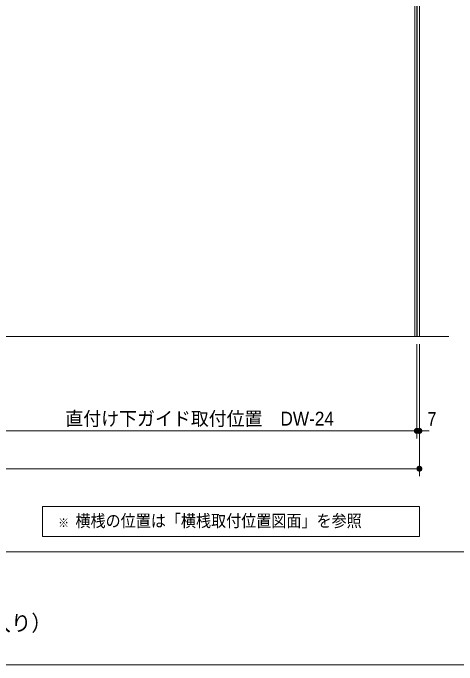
# Model space of a CAD drawing. Units: millimetres, scale not verified. Extents: x -6062 to 6062, y -3045 to 3045.
# Drawn here: x -2290 to -1113, y -2770 to -1043 of the extents above; entities that cross this region are included whole.
import ezdxf
from ezdxf.enums import TextEntityAlignment as Align

# ---------------------------------------------------------------- set-up
doc = ezdxf.new("R2010")
doc.units = ezdxf.units.MM
doc.header["$LTSCALE"] = 20
for name, color, linetype, lineweight in [('0-0_2寸法-1', 7, 'Continuous', 9), ('0-1_0', 7, 'Continuous', 9), ('0-2_2寸法-3', 7, 'Continuous', 9), ('0-3_2寸法-2', 7, 'Continuous', 9), ('0-4_3一般', 7, 'Continuous', 9), ('0-5_1図面枠', 7, 'Continuous', 9)]:
    doc.layers.add(name, color=color, linetype=linetype, lineweight=lineweight)
doc.styles.add('ＭＳ ゴシック', font='')
doc.styles.add('ＭＳ Ｐゴシック', font='')
doc.styles.get('ＭＳ ゴシック').set_extended_font_data('MS Gothic')
doc.styles.get('ＭＳ Ｐゴシック').set_extended_font_data('MS PGothic')

# ---------------------------------------------------------------- blocks, each defined once
blk = doc.blocks.new('_Dot')
at = {"layer": '0-1_0'}
for p, q in [((-10, 0), (-20, 0)), ((9.78, 2), (-9.78, 2)), ((7.99, 6), (-7.99, 6)), ((9.16, -3.98), (-9.16, -3.98)), ((6, -7.98), (-6, -7.98))]:
    blk.add_line(p, q, dxfattribs=at)
for points in [[(10, 0), (9.92, 1.25), (9.69, 2.49), (9.3, 3.68), (8.76, 4.82), (8.09, 5.88), (7.29, 6.85), (6.37, 7.71), (5.36, 8.44), (4.26, 9.05), (3.09, 9.51), (1.87, 9.82), (0.63, 9.98), (-0.63, 9.98), (-1.87, 9.82), (-3.09, 9.51), (-4.26, 9.05), (-5.36, 8.44), (-6.37, 7.71), (-7.29, 6.85), (-8.09, 5.88), (-8.76, 4.82), (-9.3, 3.68), (-9.69, 2.49), (-9.92, 1.25), (-10, 0), (0, 0)], [(-10, 0), (-9.92, -1.25), (-9.69, -2.49), (-9.3, -3.68), (-8.76, -4.82), (-8.09, -5.88), (-7.29, -6.85), (-6.37, -7.71), (-5.36, -8.44), (-4.26, -9.05), (-3.09, -9.51), (-1.87, -9.82), (-0.63, -9.98), (0.63, -9.98), (1.87, -9.82), (3.09, -9.51), (4.26, -9.05), (5.36, -8.44), (6.37, -7.71), (7.29, -6.85), (8.09, -5.88), (8.76, -4.82), (9.3, -3.68), (9.69, -2.49), (9.92, -1.25), (10, 0), (0, 0)]]:
    blk.add_lwpolyline(points, close=True, dxfattribs=at)
blk = doc.blocks.new('グループ-6')
at = {"layer": '0-4_3一般'}
for p, q in [((11360, 9000), (11360, -38000)), ((13056.5, -38000), (-61863.5, -38000))]:
    blk.add_line(p, q, dxfattribs=at)
blk = doc.blocks.new('グループ-7')
at = {"layer": '0-4_3一般'}
blk.add_lwpolyline([(-12642, -38000), (11360, -38000), (11360, 8840)], dxfattribs=at)
blk = doc.blocks.new('グループ-8')
at = {"layer": '0-4_3一般'}
for name in ['グループ-6', 'グループ-7']:
    blk.add_blockref(name, (0, 0), dxfattribs=at)
blk = doc.blocks.new('グループ-21')
at = {"layer": '0-4_3一般'}
for p, q in [((11260, -38000), (11260, 9000)), ((11380, 9000), (11380, -38000)), ((11500, 9000), (11500, -38000)), ((11500, -38000), (11260, -38000))]:
    blk.add_line(p, q, dxfattribs=at)
blk = doc.blocks.new('グループ-109')
at = {"layer": '0-5_1図面枠'}
blk.add_line((-80000, -49400), (80000, -49400), dxfattribs=at)
blk.add_lwpolyline([(-80000, 55400), (80000, 55400), (80000, -55400), (-80000, -55400)], close=True, dxfattribs=at)
blk = doc.blocks.new('図面枠')
at = {"layer": '0-5_1図面枠'}
blk.add_blockref('グループ-109', (0, 0), dxfattribs=at)

msp = doc.modelspace()

# ---------------------------------------------------------------- linework, layer by layer
at = {"layer": '0-0_2寸法-1'}
for p, q in [((-1219.5, -1920), (-1219.5, -2170)), ((-1232.21, -2150), (-2382.79, -2150)), ((-1212.5, -2170), (-1212.5, -2270)), ((-4781.79, -2250), (-1225.21, -2250))]:
    msp.add_line(p, q, dxfattribs=at)
at = {"layer": '0-2_2寸法-3'}
msp.add_lwpolyline([(-2212.5, -2350), (-1212.5, -2350), (-1212.5, -2430), (-2212.5, -2430)], close=True, dxfattribs=at)
at = {"layer": '0-3_2寸法-2'}
for p, q in [((-1219.5, -1920), (-1219.5, -2170)), ((-1212.5, -1920), (-1212.5, -2170)), ((-1232.21, -2150), (-1244.92, -2150)), ((-1219.5, -2150), (-1212.5, -2150)), ((-1199.79, -2150), (-1187.08, -2150))]:
    msp.add_line(p, q, dxfattribs=at)

# ---------------------------------------------------------------- block references
at = {"layer": '0-0_2寸法-1', "xscale": 0.6356201, "yscale": 0.6356201}
for p in [(-1219.5, -2150), (-1212.5, -2250)]:
    msp.add_blockref('_Dot', p, dxfattribs=at)
at = {"layer": '0-3_2寸法-2', "xscale": 0.6356201, "yscale": 0.6356201}
msp.add_blockref('_Dot', (-1219.5, -2150), dxfattribs=at)
at = {"layer": '0-3_2寸法-2', "xscale": 0.6356201, "yscale": 0.6356201, "rotation": 180}
msp.add_blockref('_Dot', (-1212.5, -2150), dxfattribs=at)
at = {"layer": '0-4_3一般', "xscale": 0.05, "yscale": 0.05}
for name in ['グループ-8', 'グループ-21']:
    msp.add_blockref(name, (-1787.5, 0), dxfattribs=at)
at = {"layer": '0-5_1図面枠', "xscale": 0.05, "yscale": 0.05}
msp.add_blockref('図面枠', (-1787.5, 0), dxfattribs=at)

# ---------------------------------------------------------------- texts
at = {"layer": '0-0_2寸法-1', "style": 'ＭＳ Ｐゴシック', "width": 0.95}
msp.add_text('直付け下ガイド取付位置\u3000DW-24', height=36.69, dxfattribs=at).set_placement((-2151.58, -2146.79), align=Align.BOTTOM_LEFT)
at = {"layer": '0-2_2寸法-3', "style": 'ＭＳ ゴシック', "width": 0.9}
for s, height, p in [('※', 23.31, (-2170.52, -2412.25)), ('横桟の位置は「横桟取付位置図面」を参照', 32.55, (-2124.68, -2414.03))]:
    msp.add_text(s, height=height, dxfattribs=at).set_placement(p, align=Align.BOTTOM_LEFT)
at = {"layer": '0-3_2寸法-2', "style": 'ＭＳ Ｐゴシック', "width": 0.9}
msp.add_text('7', height=36.66, dxfattribs=at).set_placement((-1191.4, -2147.52), align=Align.BOTTOM_LEFT)
at = {"layer": '0-5_1図面枠', "style": 'ＭＳ ゴシック', "width": 0.95}
msp.add_text('2枚連動引き込み＋袖壁タイプ\u3000特寸 右勝手R-N\u3000枠有（横桟入り）', height=41.84, dxfattribs=at).set_placement((-3840.72, -2692.37), align=Align.BOTTOM_LEFT)

doc.saveas('drawing.dxf')
